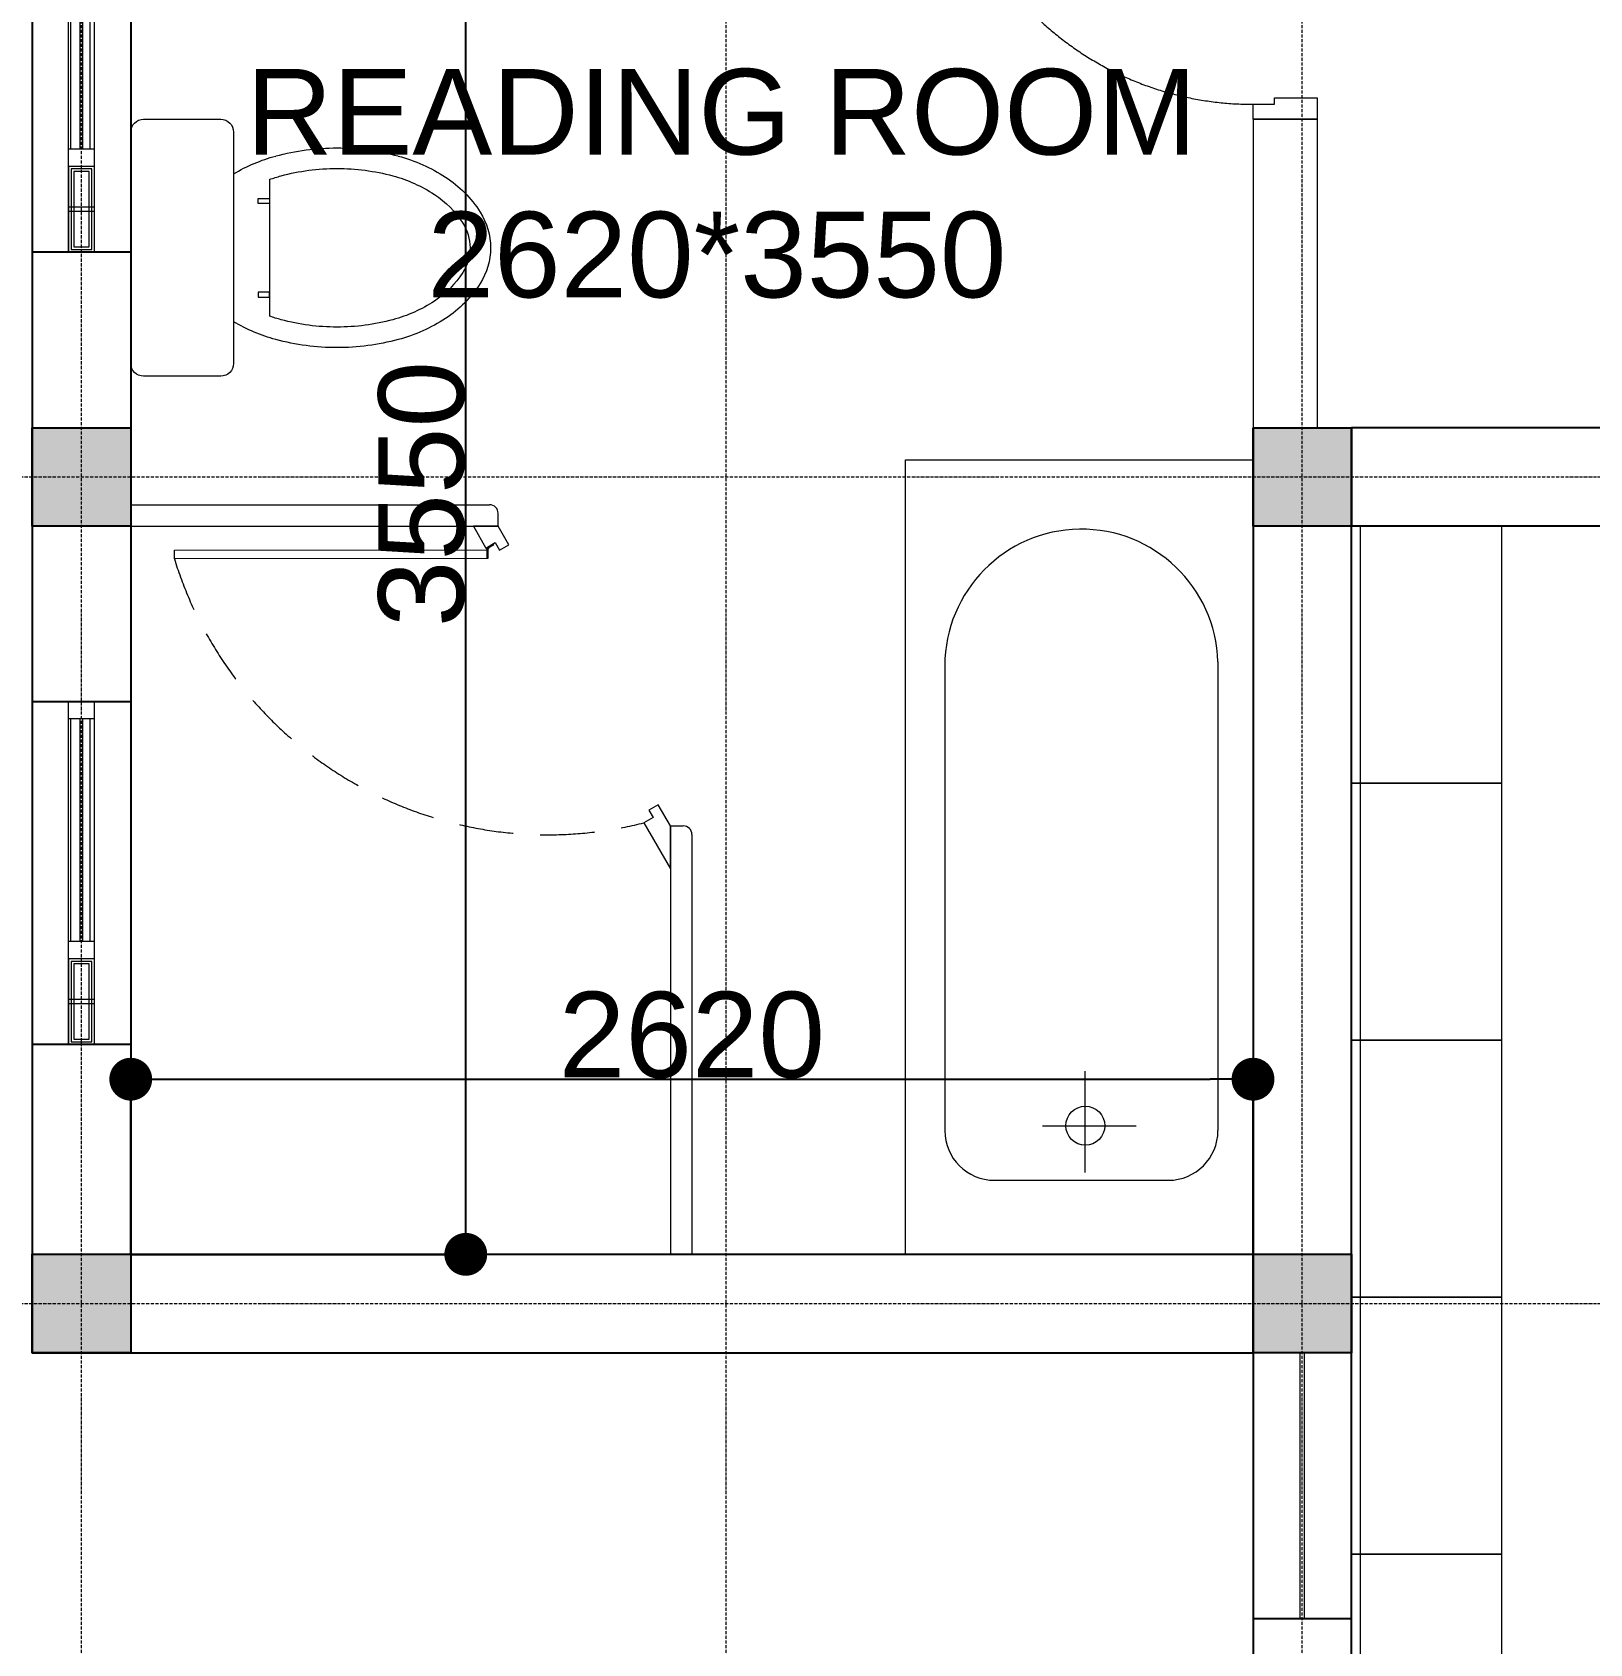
# Model space of a CAD drawing. Header units: millimetres. Extents: x -425671 to 598394, y -194194 to 343585.
# Drawn here: x 44109 to 47745, y 159812 to 163575 of the extents above; entities that cross this region are included whole.
import ezdxf

# ---------------------------------------------------------------- set-up
doc = ezdxf.new("R2010")
doc.units = ezdxf.units.MM
for name, pattern in [('ACAD_ISO10W100', [18, 12, -3, 0, -3]), ('DOT3', [0.06, 0, -0.06]), ('HIDDEN', [9.525, 6.35, -3.175])]:
    doc.linetypes.add(name, pattern=pattern)
for name, color, linetype, lineweight in [('150mm Wall', 250, 'Continuous', 13), ('230mm Wall', 250, 'Continuous', 25), ('bath fur', 250, 'Continuous', 5), ('Bathroom Door', 250, 'Continuous', 9), ('Centre line', 30, 'Continuous', 9), ('Column', 250, 'Continuous', 25), ('Furniture', 250, 'Continuous', 5), ('Glass', 4, 'Continuous', 5), ('Partition', 250, 'Continuous', 9), ('Railing', 250, 'Continuous', 9), ('S-DIM', 30, 'Continuous', 13), ('TEXT', 30, 'DOT3', 9), ('VENT', 250, 'Continuous', 9)]:
    doc.layers.add(name, color=color, linetype=linetype, lineweight=lineweight)
doc.styles.get("Standard").update_dxf_attribs({"font": 'arial.ttf'})
doc.dimstyles.new('ISO-25', dxfattribs={"dimtxt": 200, "dimasz": 180, "dimexe": 1.25, "dimexo": 0.625, "dimtad": 1, "dimtxsty": 'Standard', "dimblk": 'DOT', "dimcen": 2.5, "dimadec": 0, "dimazin": 0, "dimtfac": 1, "dimtmove": 0, "dimatfit": 3, "dimfxl": 0, "dimarcsym": 0})

# ---------------------------------------------------------------- blocks, each defined once
blk = doc.blocks.new('Door1')
at = {"layer": 'Bathroom Door'}
for p, q in [((1900.5856, 444.8857), (1899.8556, 444.8857)), ((1900.5856, 444.8457), (1899.8567, 444.8457))]:
    blk.add_line(p, q, dxfattribs=at)
for points in [[(1900.7356, 444.9207), (1900.5856, 444.9207), (1900.5856, 444.8857), (1900.6356, 444.8857), (1900.6356, 444.8707), (1900.7356, 444.8707), (1900.7356, 444.9207)], [(1900.5856, 444.8857), (1900.5856, 444.8457)], [(1900.7356, 444.1207), (1900.5856, 444.1207), (1900.5856, 444.1557), (1900.6356, 444.1557), (1900.6356, 444.1707), (1900.7356, 444.1707), (1900.7356, 444.1207)]]:
    blk.add_lwpolyline(points, dxfattribs=at)
at = {"layer": 'Bathroom Door', "linetype": 'HIDDEN', "ltscale": 20}
blk.add_arc((1900.5856, 444.8857), 0.73, 180, 270, dxfattribs=at)
blk = doc.blocks.new('Bath tub')
at = {"layer": 'bath fur'}
for p, q in [((3469486, 847856.9), (3469486, 846771.5)), ((3470123.6, 847866), (3470123.6, 846771.5)), ((3469814, 846673.8), (3469814, 846910.5)), ((3469713.8, 846783), (3469932.4, 846783)), ((3469601.9, 846655.6), (3470007.7, 846655.6))]:
    blk.add_line(p, q, dxfattribs=at)
blk.add_lwpolyline([(3470205.6, 846482.7), (3469394.2, 846482.7), (3469394.2, 848337.3), (3470205.6, 848337.3)], close=True, dxfattribs=at)
blk.add_circle((3469814, 846783), 45.5, dxfattribs=at)
for centre, radius, start, end in [((3469804.9, 847856.9), 318.9, 1.6355, 180), ((3469601.9, 846771.5), 115.9, 180, 270), ((3470007.7, 846771.5), 115.9, 270, 0)]:
    blk.add_arc(centre, radius, start, end, dxfattribs=at)
blk = doc.blocks.new('WC')
at = {"layer": 'bath fur', "linetype": 'Continuous'}
for p, q in [((2471147570.3, 936774641.7), (2471147390.3, 936774641.7)), ((2471147360.3, 936774611.7), (2471147360.3, 936774071.7)), ((2471147600.3, 936774071.7), (2471147600.3, 936774611.7)), ((2471147684.3, 936774182.3), (2471147684.3, 936774501.2)), ((2471147657.4, 936774456.9), (2471147684.4, 936774456.9)), ((2471147657.4, 936774445.2), (2471147657.4, 936774456.9)), ((2471147684.4, 936774456.9), (2471147684.4, 936774445.2)), ((2471147684.4, 936774445.2), (2471147657.4, 936774445.2)), ((2471147684.4, 936774238), (2471147657.4, 936774238)), ((2471147657.4, 936774238), (2471147657.4, 936774226.3)), ((2471147657.4, 936774226.3), (2471147684.4, 936774226.3)), ((2471147684.4, 936774226.3), (2471147684.4, 936774238)), ((2471147390.3, 936774041.7), (2471147570.3, 936774041.7))]:
    blk.add_line(p, q, dxfattribs=at)
for centre, radius, start, end in [((2471147390.3, 936774611.7), 30, 90, 180), ((2471147570.3, 936774611.7), 30, 0, 90), ((2471147841.7, 936774025.2), 549.7, 90, 105.0731), ((2471147841.7, 936774025.2), 549.7, 74.9269, 90), ((2471147799.7, 936774181.2), 388.2, 105.0731, 120.9034), ((2471147841.7, 936774025.2), 501.7, 90, 105.0731), ((2471147841.7, 936774025.2), 501.7, 74.9269, 90), ((2471147883.7, 936774181.2), 388.2, 56.9685, 74.9269), ((2471147799.7, 936774181.2), 340.2, 105.0731, 109.824), ((2471147883.7, 936774181.2), 340.2, 56.9685, 74.9269), ((2471147947.7, 936774279.7), 270.7, 32.4998, 56.9685), ((2471147947.7, 936774279.7), 222.7, 32.4998, 56.9685), ((2471148045.1, 936774341.7), 155.2, 0, 32.4998), ((2471148045.1, 936774341.7), 107.2, 0, 32.4998), ((2471148045.1, 936774341.7), 107.2, 327.5002, 0), ((2471148045.1, 936774341.7), 155.2, 327.5002, 0), ((2471147947.7, 936774403.8), 222.7, 303.0315, 327.5002), ((2471147947.7, 936774403.8), 270.7, 303.0315, 327.5002), ((2471147883.7, 936774502.3), 340.2, 285.0731, 303.0315), ((2471147799.7, 936774502.3), 388.2, 239.0966, 254.9269), ((2471147799.7, 936774502.3), 340.2, 250.176, 254.9269), ((2471147841.7, 936774658.2), 501.7, 254.9269, 270), ((2471147841.7, 936774658.2), 501.7, 270, 285.0731), ((2471147883.7, 936774502.3), 388.2, 285.0731, 303.0315), ((2471147841.7, 936774658.2), 549.7, 254.9269, 270), ((2471147841.7, 936774658.2), 549.7, 270, 285.0731), ((2471147390.3, 936774071.7), 30, 180, 270), ((2471147570.3, 936774071.7), 30, 270, 0)]:
    blk.add_arc(centre, radius, start, end, dxfattribs=at)
blk = doc.blocks.new('800mm Door')
at = {"layer": 'Bathroom Door'}
for p, q in [((3473570.6, 850968.7), (3473570.6, 850968.7)), ((3473571.5, 850972.1), (3473586.7, 850980.9)), ((3473574.7, 850971.6), (3473587.7, 850979.1)), ((3473587.7, 850979.1), (3473586.7, 850980.9))]:
    blk.add_line(p, q, dxfattribs=at)
for points in [[(3473597.8, 851021.8), (3473540.1, 851021.8), (3473569.4, 850970.9), (3473591, 850983.4), (3473601, 850966), (3473622.7, 850978.5)], [(3473571.9, 850946.6), (3472841.9, 850945.7), (3472841.9, 850965.7), (3473571.9, 850966.6)], [(3473938.2, 850329.4), (3474000.1, 850221.8), (3474000.1, 850322.1), (3473971.6, 850371.6), (3473949.9, 850359.2), (3473959.9, 850341.8)]]:
    blk.add_lwpolyline(points, close=True, dxfattribs=at)
blk.add_lwpolyline([(3473573.9, 850967.7), (3473573.9, 850946.6), (3473571.9, 850946.6), (3473571.9, 850967.6)], dxfattribs=at)
for radius in [2.5, 1.5]:
    blk.add_circle((3473572.8, 850970), radius, dxfattribs=at)
at = {"layer": 'Bathroom Door', "linetype": 'HIDDEN', "ltscale": 20}
blk.add_arc((3473714.2, 851214.2), 912.7, 197.1032, 284.2087, dxfattribs=at)
blk = doc.blocks.new('vent p')
at = {"layer": 'VENT', "linetype": 'Continuous'}
for points in [[(562291.7, -470392.8), (562291.7, -470452.8)], [(562291.7, -470392.8), (563091.7, -470392.8)], [(562386.7, -470392.8), (562386.7, -470452.8)], [(562396.7, -470392.8), (562396.7, -470452.8)], [(562491.7, -470392.8), (562491.7, -470452.8)], [(562531.7, -470392.8), (562531.7, -470452.8)], [(562531.7, -470402.8), (563051.7, -470402.8)], [(563051.7, -470392.8), (563051.7, -470452.8)], [(563091.7, -470392.8), (563091.7, -470452.8)], [(562291.7, -470452.8), (563091.7, -470452.8)], [(562531.7, -470447.8), (563051.7, -470447.8)]]:
    blk.add_lwpolyline(points, dxfattribs=at)
for points in [[(562291.7, -470392.8), (562491.7, -470392.8), (562491.7, -470452.8), (562291.7, -470452.8)], [(562297.7, -470398.8), (562485.7, -470398.8), (562485.7, -470446.8), (562297.7, -470446.8)], [(562303.7, -470404.8), (562479.7, -470404.8), (562479.7, -470440.8), (562303.7, -470440.8)]]:
    blk.add_lwpolyline(points, close=True, dxfattribs=at)
at = {"layer": 'VENT', "color": 4, "linetype": 'Continuous'}
for points in [[(562531.7, -470419.8), (563051.7, -470419.8)], [(562531.7, -470425.8), (563051.7, -470425.8)]]:
    blk.add_lwpolyline(points, dxfattribs=at)
blk = doc.blocks.new('_Dot')
at = {"color": 0, "linetype": 'ByBlock', "lineweight": -2}
blk.add_line((-0.5, 0), (-1, 0), dxfattribs=at)
at = {"color": 0, "linetype": 'ByBlock', "const_width": 0.5}
blk.add_lwpolyline([(-0.25, 0, 1), (0.25, 0, 1)], format="xyb", close=True, dxfattribs=at)
blk = doc.blocks.new('*D248')
at = {"layer": 'Defpoints', "color": 0, "transparency": 16777216}
for p in [(46959, 161130.5), (44339, 160721.6), (46959, 160721.6)]:
    blk.add_point(p, dxfattribs=at)
at = {"layer": 'S-DIM', "color": 0, "lineweight": -2, "transparency": 16777216}
for p, q in [((44339, 160722.2), (44339, 161131.8)), ((44439, 161130.5), (46859, 161130.5)), ((46959, 160722.2), (46959, 161131.8))]:
    blk.add_line(p, q, dxfattribs=at)
at = {"layer": 'S-DIM', "color": 0, "lineweight": -2, "transparency": 16777216, "xscale": 100, "yscale": 100, "zscale": 100, "rotation": 180}
blk.add_blockref('_Dot', (44339, 161130.5), dxfattribs=at)
at = {"layer": 'S-DIM', "color": 0, "lineweight": -2, "transparency": 16777216, "xscale": 100, "yscale": 100, "zscale": 100}
blk.add_blockref('_Dot', (46959, 161130.5), dxfattribs=at)
at = {"layer": 'S-DIM', "color": 0, "transparency": 16777216, "insert": (45649, 161233.2), "char_height": 200, "attachment_point": 5}
blk.add_mtext('2620', dxfattribs=at)
blk = doc.blocks.new('*D249')
at = {"layer": 'Defpoints', "color": 0, "transparency": 16777216}
for p in [(44339, 164271.6), (45121.2, 164271.6), (44339, 160721.6)]:
    blk.add_point(p, dxfattribs=at)
at = {"layer": 'S-DIM', "color": 0, "lineweight": -2, "transparency": 16777216}
for p, q in [((44339.7, 164271.6), (45122.4, 164271.6)), ((45121.2, 160821.6), (45121.2, 164171.6)), ((44339.7, 160721.6), (45122.4, 160721.6))]:
    blk.add_line(p, q, dxfattribs=at)
at = {"layer": 'S-DIM', "color": 0, "lineweight": -2, "transparency": 16777216, "xscale": 100, "yscale": 100, "zscale": 100}
for p, rotation in [((45121.2, 164271.6), 90), ((45121.2, 160721.6), 270)]:
    blk.add_blockref('_Dot', p, dxfattribs=dict(at, rotation=rotation))
at = {"layer": 'S-DIM', "color": 0, "transparency": 16777216, "insert": (45018.4, 162496.6), "char_height": 200, "attachment_point": 5, "rotation": 90}
blk.add_mtext('3550', dxfattribs=at)

msp = doc.modelspace()

# ---------------------------------------------------------------- hatches: boundary and pattern name
at = {"layer": 'Column', "transparency": 33554687}
h = msp.add_hatch(color=256, dxfattribs=at)
h.dxf.hatch_style = 1
h.paths.add_polyline_path([(56469.03, 148331.598), (56699.03, 148331.598), (56699.03, 148781.598), (56469.03, 148781.598)])
h.paths.add_polyline_path([(50039.03, 148331.598), (50269.03, 148331.598), (50269.03, 148781.598), (50039.03, 148781.598)])
h.paths.add_polyline_path([(45614.03, 148331.598), (45844.03, 148331.598), (45844.03, 148781.598), (45614.03, 148781.598)])
h.paths.add_polyline_path([(45614.03, 154161.619), (45844.03, 154161.619), (45844.03, 154611.619), (45614.03, 154611.619)])
h.paths.add_polyline_path([(49819.03, 154381.619), (50269.03, 154381.619), (50269.03, 154611.619), (49819.03, 154611.619)])
h.paths.add_polyline_path([(56699.03, 154761.619), (56469.03, 154761.619), (56469.03, 154311.619), (56699.03, 154311.619)])
h.paths.add_polyline_path([(58199.03, 154381.619), (58429.03, 154381.619), (58429.03, 154611.619), (58199.03, 154611.619)])
h.paths.add_polyline_path([(58199.03, 157421.619), (58429.03, 157421.619), (58429.03, 157651.619), (58199.03, 157651.619)])
h.paths.add_polyline_path([(56699.03, 157421.619), (56699.03, 157651.619), (56249.03, 157651.619), (56249.03, 157421.619)])
h.paths.add_polyline_path([(53219.03, 157421.619), (53219.03, 157651.619), (52769.03, 157651.619), (52769.03, 157421.619)])
h.paths.add_polyline_path([(50269.03, 157421.619), (50269.03, 157651.619), (49819.03, 157651.619), (49819.03, 157421.619)])
h.paths.add_polyline_path([(46959.03, 157651.619), (46959.03, 157421.619), (47409.03, 157421.619), (47409.03, 157651.619)])
h.paths.add_polyline_path([(44109.03, 160491.619), (44339.03, 160491.619), (44339.03, 160721.619), (44109.03, 160721.619)])
h.paths.add_polyline_path([(47189.03, 160491.619), (47189.03, 160721.619), (46959.03, 160721.619), (46959.03, 160491.619)])
h.paths.add_polyline_path([(52999.03, 162421.619), (52999.03, 162651.619), (52549.03, 162651.619), (52549.03, 162421.619)])
h.paths.add_polyline_path([(56249.03, 162651.619), (56249.03, 162421.619), (56699.03, 162421.619), (56699.03, 162651.619)])
h.paths.add_polyline_path([(46959.03, 162421.619), (47189.03, 162421.619), (47189.03, 162651.619), (46959.03, 162651.619)])
h.paths.add_polyline_path([(44339.03, 162421.619), (44339.03, 162651.619), (44109.03, 162651.619), (44109.03, 162421.619)])
h.paths.add_polyline_path([(44109.03, 165971.619), (44339.03, 165971.619), (44339.03, 166421.619), (44109.03, 166421.619)])
h.paths.add_polyline_path([(47409.03, 166191.619), (47409.03, 166421.619), (46959.03, 166421.619), (46959.03, 166191.619)])
h.paths.add_polyline_path([(52999.03, 166191.619), (52999.03, 166421.619), (52549.03, 166421.619), (52549.03, 166191.619)])
h.paths.add_polyline_path([(56249.03, 166191.619), (56699.03, 166191.619), (56699.03, 166421.619), (56249.03, 166421.619)])

# ---------------------------------------------------------------- linework, layer by layer
at = {"layer": '150mm Wall'}
for p, q in [((46959.03, 163371.619), (46959.03, 162651.619)), ((46959.03, 163371.619), (47109.03, 163371.619)), ((47109.03, 163371.619), (47109.03, 162651.619))]:
    msp.add_line(p, q, dxfattribs=at)
at = {"layer": '230mm Wall'}
for p, q in [((44109.03, 164421.619), (44109.03, 160491.619)), ((44339.03, 164421.619), (44339.03, 160491.619)), ((44339.03, 163061.619), (44109.03, 163061.619)), ((46959.03, 162651.619), (46959.03, 157421.619)), ((47189.03, 157651.619), (47189.03, 162651.619)), ((44339.03, 162011.619), (44109.03, 162011.619)), ((44339.03, 161211.619), (44109.03, 161211.619)), ((44109.03, 160721.619), (44109.03, 160491.619)), ((44109.03, 160721.619), (47189.03, 160721.619)), ((44109.03, 160491.619), (46959.03, 160491.619)), ((46959.03, 159871.619), (47189.03, 159871.619))]:
    msp.add_line(p, q, dxfattribs=at)
at = {"layer": '230mm Wall', "ltscale": 30}
for p, q in [((50599.03, 162651.619), (47189.03, 162651.619)), ((50599.03, 162421.619), (46959.03, 162421.619))]:
    msp.add_line(p, q, dxfattribs=at)
at = {"layer": 'Centre line', "linetype": 'ACAD_ISO10W100', "ltscale": 0.6}
for p, q in [((44224.008, 140421.619), (44224.035, 172421.619)), ((45729.018, 140421.619), (45729.044, 172421.619)), ((47074.011, 140421.619), (47074.038, 172421.619)), ((37039.03, 162536.619), (63039.03, 162536.619)), ((37039.03, 160606.619), (63039.03, 160606.619))]:
    msp.add_line(p, q, dxfattribs=at)
at = {"layer": 'Column'}
for points in [[(44109.03, 162651.619), (44339.03, 162651.619), (44339.03, 162421.619), (44109.03, 162421.619)], [(46959.03, 162651.619), (47189.03, 162651.619), (47189.03, 162421.619), (46959.03, 162421.619)], [(44109.03, 160721.619), (44339.03, 160721.619), (44339.03, 160491.619), (44109.03, 160491.619)], [(46959.03, 160721.619), (47189.03, 160721.619), (47189.03, 160491.619), (46959.03, 160491.619)]]:
    msp.add_lwpolyline(points, close=True, dxfattribs=at)
at = {"layer": 'Furniture'}
for points in [[(47189.03, 159421.619), (47189.03, 162421.619), (47209.03, 162421.619), (47209.03, 159421.619)], [(47189.03, 161821.619), (47189.03, 162421.619), (47539.03, 162421.619), (47539.03, 161821.619)], [(47189.03, 161221.619), (47189.03, 161821.619), (47539.03, 161821.619), (47539.03, 161221.619)], [(47189.03, 160621.619), (47189.03, 161221.619), (47539.03, 161221.619), (47539.03, 160621.619)], [(47189.03, 160021.619), (47189.03, 160621.619), (47539.03, 160621.619), (47539.03, 160021.619)], [(47189.03, 159421.619), (47189.03, 160021.619), (47539.03, 160021.619), (47539.03, 159421.619)]]:
    msp.add_lwpolyline(points, close=True, dxfattribs=at)
at = {"layer": 'Glass'}
for p, q in [((47069.03, 159871.619), (47069.03, 160491.619)), ((47079.03, 159871.619), (47079.03, 160491.619))]:
    msp.add_line(p, q, dxfattribs=at)
at = {"layer": 'Partition'}
for p, q in [((44339.03, 162471.619), (45176.706, 162471.619)), ((45196.706, 162421.619), (45196.706, 162451.619)), ((44339.03, 162421.619), (45196.706, 162421.619)), ((45599.03, 161721.926), (45599.03, 160721.619)), ((45599.03, 161721.926), (45629.03, 161721.926)), ((45649.03, 161701.926), (45649.03, 160721.619))]:
    msp.add_line(p, q, dxfattribs=at)
for centre in [(45176.706, 162451.619), (45629.03, 161701.926)]:
    msp.add_arc(centre, 20, 0, 90, dxfattribs=at)

# ---------------------------------------------------------------- block references
at = {"layer": 'bath fur', "linetype": 'Continuous', "xscale": -1, "rotation": 180}
msp.add_blockref('WC', (-2471103021.262, 936937413.363), dxfattribs=at)
at = {"layer": 'Bathroom Door', "xscale": 1000, "yscale": 1000, "zscale": 1000}
msp.add_blockref('Door1', (-1853626.611, -280749.112), dxfattribs=at)
at = {"layer": 'Railing'}
for name, p in [('Bath tub', (-3423246.529, -685761.114)), ('800mm Door', (-3428401.054, -688600.203))]:
    msp.add_blockref(name, p, dxfattribs=at)
at = {"layer": 'VENT', "linetype": 'Continuous', "xscale": -1, "rotation": 270}
for p in [(514646.814, -399230.094), (514646.814, -401080.094)]:
    msp.add_blockref('vent p', p, dxfattribs=at)

# ---------------------------------------------------------------- texts
at = {"layer": 'TEXT', "linetype": 'Continuous', "insert": (43926.284, 163489.218), "char_height": 200, "attachment_point": 1}
msp.add_mtext_dynamic_manual_height_columns('\\pi682.2176;READING ROOM\\P\\pi1105.40996;2620*3550', width=3541.10642, gutter_width=0, heights=[1539.463], dxfattribs=at)

# ---------------------------------------------------------------- dimensions: what is measured, and where the dimension line sits
at = {"layer": 'S-DIM'}
dim = msp.add_linear_dim(base=(45121.162, 164271.619), p1=(44339.03, 160721.619), p2=(44339.03, 164271.619), angle=90, dimstyle='ISO-25', override={"dimasz": 100}, dxfattribs=at)
dim.commit()
dim.dimension.update_dxf_attribs({"geometry": '*D249', "text_midpoint": (45018.354, 162496.619)})
dim = msp.add_linear_dim(base=(46959.03, 161130.506), p1=(44339.03, 160721.619), p2=(46959.03, 160721.619), dimstyle='ISO-25', override={"dimasz": 100}, dxfattribs=at)
dim.commit()
dim.dimension.update_dxf_attribs({"geometry": '*D248', "text_midpoint": (45649.03, 161233.246)})

doc.saveas('drawing.dxf')
